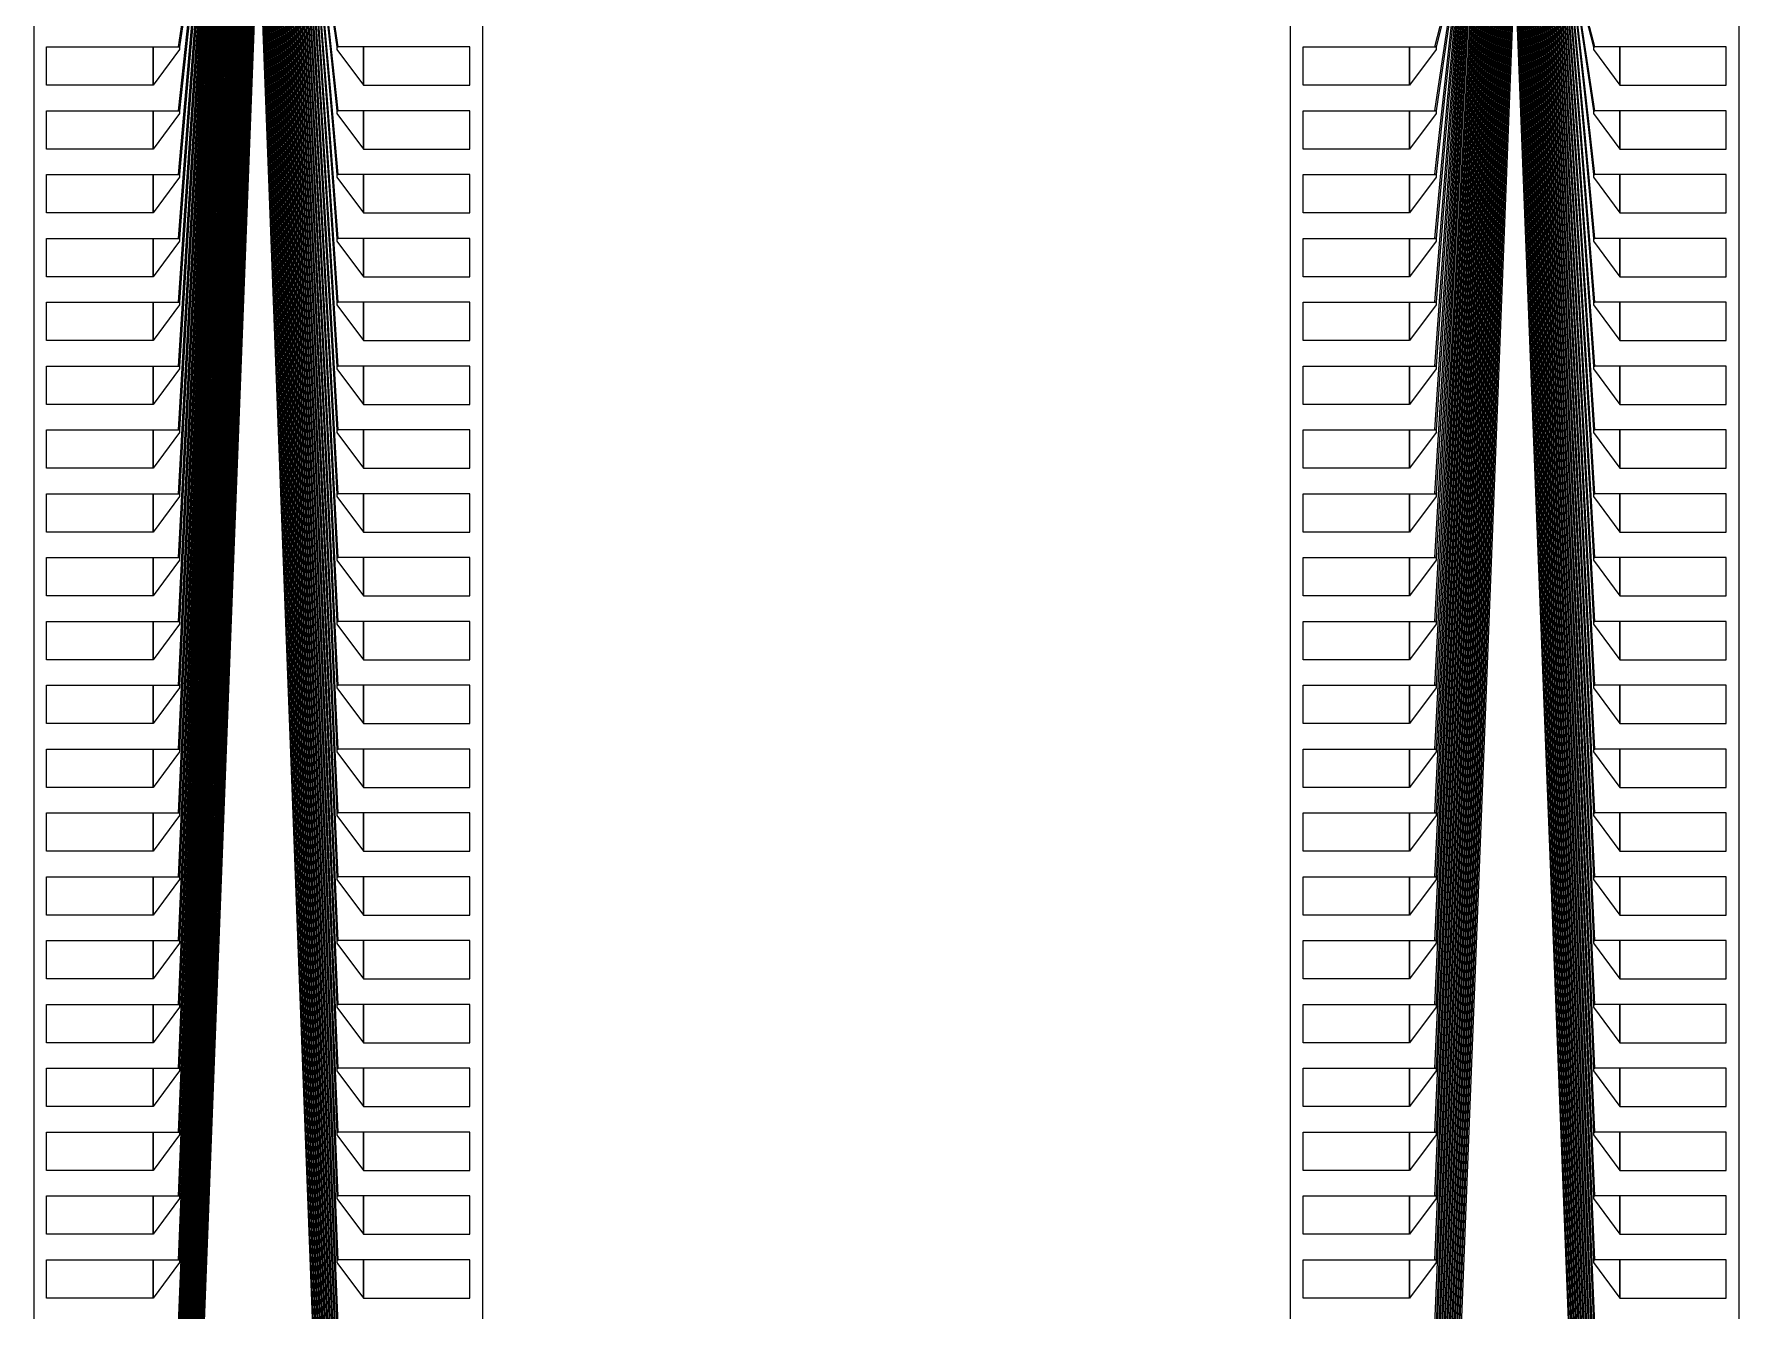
# Model space of a CAD drawing. Header units: inches. Extents: x 115980 to 170179, y 57000 to 74333.
# Drawn here: x 125014 to 127728, y 58137 to 60169 of the extents above; entities that cross this region are included whole.
import ezdxf

# ---------------------------------------------------------------- set-up
doc = ezdxf.new("R2010")
doc.units = ezdxf.units.IN
doc.header["$MEASUREMENT"] = 0
for name, color, linetype in [('metal', 221, 'Continuous'), ('nitride window', 40, 'Continuous'), ('profile', 140, 'Continuous')]:
    doc.layers.add(name, color=color, linetype=linetype)

msp = doc.modelspace()

# ---------------------------------------------------------------- linework, layer by layer
at = {"layer": 'metal'}
for points in [[(125336.8, 60340.4), (125338.4, 60340.4), (125246.1, 58117), (125244, 58117)], [(125246.1, 58218.6), (125244, 58218.6), (125333.6, 60340.4), (125335.2, 60340.4)], [(125330.4, 60340.4), (125332, 60340.4), (125246.1, 58320.2), (125244, 58320.2)], [(125246.1, 58421.8), (125244, 58421.8), (125327.2, 60340.4), (125328.8, 60340.4)], [(125246.1, 58523.4), (125244, 58523.4), (125324, 60340.4), (125325.6, 60340.4)], [(125320.8, 60340.4), (125322.4, 60340.4), (125246.1, 58625), (125244, 58625)], [(125340, 60340.4), (125341.6, 60340.4), (125246.1, 58015.4), (125244, 58015.4)], [(125343.2, 60340.4), (125344.8, 60340.4), (125246.1, 57913.8), (125244, 57913.8)], [(125368.8, 60340.4), (125370.4, 60340.4), (125246.1, 57101), (125244, 57101)], [(125365.6, 60340.4), (125367.2, 60340.4), (125246.1, 57202.6), (125244, 57202.6)], [(125346.4, 60340.4), (125348, 60340.4), (125246.1, 57812.2), (125244, 57812.2)], [(125246.1, 57710.6), (125244, 57710.6), (125349.6, 60340.4), (125351.2, 60340.4)], [(125246.1, 57609), (125244, 57609), (125352.8, 60340.4), (125354.4, 60340.4)], [(125356, 60340.4), (125357.6, 60340.4), (125246.1, 57507.4), (125244, 57507.4)], [(125246.1, 57405.8), (125244, 57405.8), (125359.2, 60340.4), (125360.8, 60340.4)], [(125362.4, 60340.4), (125364, 60340.4), (125246.1, 57304.2), (125244, 57304.2)], [(125311.2, 60340.4), (125312.8, 60340.4), (125246.1, 58929.8), (125244, 58929.8)], [(125246.1, 59031.4), (125244, 59031.4), (125308, 60340.4), (125309.6, 60340.4)], [(125304.8, 60340.4), (125306.4, 60340.4), (125246.1, 59133), (125244, 59133)], [(125246.1, 59234.6), (125244, 59234.6), (125301.6, 60340.4), (125303.2, 60340.4)], [(125246.1, 59336.3), (125244, 59336.3), (125298.4, 60340.4), (125300, 60340.4)], [(125295.2, 60340.4), (125296.8, 60340.4), (125246.1, 59437.9), (125244, 59437.9)], [(125314.4, 60340.4), (125316, 60340.4), (125246.1, 58828.2), (125244, 58828.2)], [(125317.6, 60340.4), (125319.2, 60340.4), (125246.1, 58726.6), (125244, 58726.6)], [(125292, 60340.4), (125293.6, 60340.4), (125246.1, 59539.5), (125244, 59539.5)], [(125288.8, 60340.4), (125290.4, 60340.4), (125246.1, 59641.1), (125244, 59641.1)], [(125246.1, 60149.1), (125244, 60149.1), (125272.8, 60340.4), (125274.4, 60340.4)], [(125246.1, 60047.5), (125244, 60047.5), (125276, 60340.4), (125277.6, 60340.4)], [(125279.2, 60340.4), (125280.8, 60340.4), (125246.1, 59945.9), (125244, 59945.9)], [(125246.1, 59844.3), (125244, 59844.3), (125282.4, 60340.4), (125284, 60340.4)], [(125285.6, 60340.4), (125287.2, 60340.4), (125246.1, 59742.7), (125244, 59742.7)], [(125373.6, 60340.4), (125372, 60340.4), (125496.4, 57101), (125498.5, 57101)], [(125376.8, 60340.4), (125375.2, 60340.4), (125496.4, 57202.6), (125498.5, 57202.6)], [(125380, 60340.4), (125378.4, 60340.4), (125496.4, 57304.2), (125498.5, 57304.2)], [(125496.4, 57405.8), (125498.5, 57405.8), (125383.2, 60340.4), (125381.6, 60340.4)], [(125386.4, 60340.4), (125384.8, 60340.4), (125496.4, 57507.4), (125498.5, 57507.4)], [(125496.4, 57609), (125498.5, 57609), (125389.6, 60340.4), (125388, 60340.4)], [(125496.4, 57710.6), (125498.5, 57710.6), (125392.8, 60340.4), (125391.2, 60340.4)], [(125396, 60340.4), (125394.4, 60340.4), (125496.4, 57812.2), (125498.5, 57812.2)], [(125399.2, 60340.4), (125397.6, 60340.4), (125496.4, 57913.8), (125498.5, 57913.8)], [(125402.4, 60340.4), (125400.8, 60340.4), (125496.4, 58015.4), (125498.5, 58015.4)], [(125405.6, 60340.4), (125404, 60340.4), (125496.4, 58117), (125498.5, 58117)], [(125496.4, 58218.6), (125498.5, 58218.6), (125408.8, 60340.4), (125407.2, 60340.4)], [(125412, 60340.4), (125410.4, 60340.4), (125496.4, 58320.2), (125498.5, 58320.2)], [(125496.4, 58421.8), (125498.5, 58421.8), (125415.2, 60340.4), (125413.6, 60340.4)], [(125496.4, 58523.4), (125498.5, 58523.4), (125418.4, 60340.4), (125416.8, 60340.4)], [(125421.6, 60340.4), (125420, 60340.4), (125496.4, 58625), (125498.5, 58625)], [(125424.8, 60340.4), (125423.2, 60340.4), (125496.4, 58726.6), (125498.5, 58726.6)], [(125428, 60340.4), (125426.4, 60340.4), (125496.4, 58828.2), (125498.5, 58828.2)], [(125431.2, 60340.4), (125429.6, 60340.4), (125496.4, 58929.8), (125498.5, 58929.8)], [(125496.4, 59031.4), (125498.5, 59031.4), (125434.4, 60340.4), (125432.8, 60340.4)], [(125437.6, 60340.4), (125436, 60340.4), (125496.4, 59133), (125498.5, 59133)], [(125496.4, 59234.6), (125498.5, 59234.6), (125440.8, 60340.4), (125439.2, 60340.4)], [(125496.4, 59336.3), (125498.5, 59336.3), (125444, 60340.4), (125442.4, 60340.4)], [(125447.2, 60340.4), (125445.6, 60340.4), (125496.4, 59437.9), (125498.5, 59437.9)], [(125450.4, 60340.4), (125448.8, 60340.4), (125496.4, 59539.5), (125498.5, 59539.5)], [(125453.6, 60340.4), (125452, 60340.4), (125496.4, 59641.1), (125498.5, 59641.1)], [(125456.8, 60340.4), (125455.2, 60340.4), (125496.4, 59742.7), (125498.5, 59742.7)], [(125496.4, 59844.3), (125498.5, 59844.3), (125460, 60340.4), (125458.4, 60340.4)], [(125463.2, 60340.4), (125461.6, 60340.4), (125496.4, 59945.9), (125498.5, 59945.9)], [(125496.4, 60047.5), (125498.5, 60047.5), (125466.4, 60340.4), (125464.8, 60340.4)], [(125496.4, 60149.1), (125498.5, 60149.1), (125469.6, 60340.4), (125468, 60340.4)], [(127336.8, 60260.4), (127338.4, 60260.4), (127246.1, 58117), (127244, 58117)], [(127246.1, 58218.6), (127244, 58218.6), (127333.6, 60260.4), (127335.2, 60260.4)], [(127330.4, 60260.4), (127332, 60260.4), (127246.1, 58320.2), (127244, 58320.2)], [(127246.1, 58421.8), (127244, 58421.8), (127327.2, 60260.4), (127328.8, 60260.4)], [(127246.1, 58523.4), (127244, 58523.4), (127324, 60260.4), (127325.6, 60260.4)], [(127320.8, 60260.4), (127322.4, 60260.4), (127246.1, 58625), (127244, 58625)], [(127340, 60260.4), (127341.6, 60260.4), (127246.1, 58015.4), (127244, 58015.4)], [(127343.2, 60260.4), (127344.8, 60260.4), (127246.1, 57913.8), (127244, 57913.8)], [(127368.8, 60260.4), (127370.4, 60260.4), (127246.1, 57101), (127244, 57101)], [(127365.6, 60260.4), (127367.2, 60260.4), (127246.1, 57202.6), (127244, 57202.6)], [(127346.4, 60260.4), (127348, 60260.4), (127246.1, 57812.2), (127244, 57812.2)], [(127246.1, 57710.6), (127244, 57710.6), (127349.6, 60260.4), (127351.2, 60260.4)], [(127246.1, 57609), (127244, 57609), (127352.8, 60260.4), (127354.4, 60260.4)], [(127356, 60260.4), (127357.6, 60260.4), (127246.1, 57507.4), (127244, 57507.4)], [(127246.1, 57405.8), (127244, 57405.8), (127359.2, 60260.4), (127360.8, 60260.4)], [(127362.4, 60260.4), (127364, 60260.4), (127246.1, 57304.2), (127244, 57304.2)], [(127311.2, 60260.4), (127312.8, 60260.4), (127246.1, 58929.8), (127244, 58929.8)], [(127246.1, 59031.4), (127244, 59031.4), (127308, 60260.4), (127309.6, 60260.4)], [(127304.8, 60260.4), (127306.4, 60260.4), (127246.1, 59133), (127244, 59133)], [(127246.1, 59234.6), (127244, 59234.6), (127301.6, 60260.4), (127303.2, 60260.4)], [(127246.1, 59336.3), (127244, 59336.3), (127298.4, 60260.4), (127300, 60260.4)], [(127295.2, 60260.4), (127296.8, 60260.4), (127246.1, 59437.9), (127244, 59437.9)], [(127314.4, 60260.4), (127316, 60260.4), (127246.1, 58828.2), (127244, 58828.2)], [(127317.6, 60260.4), (127319.2, 60260.4), (127246.1, 58726.6), (127244, 58726.6)], [(127292, 60260.4), (127293.6, 60260.4), (127246.1, 59539.5), (127244, 59539.5)], [(127288.8, 60260.4), (127290.4, 60260.4), (127246.1, 59641.1), (127244, 59641.1)], [(127246.1, 60149.1), (127244, 60149.1), (127272.8, 60260.4), (127274.4, 60260.4)], [(127246.1, 60047.5), (127244, 60047.5), (127276, 60260.4), (127277.6, 60260.4)], [(127279.2, 60260.4), (127280.8, 60260.4), (127246.1, 59945.9), (127244, 59945.9)], [(127246.1, 59844.3), (127244, 59844.3), (127282.4, 60260.4), (127284, 60260.4)], [(127285.6, 60260.4), (127287.2, 60260.4), (127246.1, 59742.7), (127244, 59742.7)], [(127373.6, 60260.4), (127372, 60260.4), (127496.4, 57101), (127498.5, 57101)], [(127376.8, 60260.4), (127375.2, 60260.4), (127496.4, 57202.6), (127498.5, 57202.6)], [(127380, 60260.4), (127378.4, 60260.4), (127496.4, 57304.2), (127498.5, 57304.2)], [(127496.4, 57405.8), (127498.5, 57405.8), (127383.2, 60260.4), (127381.6, 60260.4)], [(127386.4, 60260.4), (127384.8, 60260.4), (127496.4, 57507.4), (127498.5, 57507.4)], [(127496.4, 57609), (127498.5, 57609), (127389.6, 60260.4), (127388, 60260.4)], [(127496.4, 57710.6), (127498.5, 57710.6), (127392.8, 60260.4), (127391.2, 60260.4)], [(127396, 60260.4), (127394.4, 60260.4), (127496.4, 57812.2), (127498.5, 57812.2)], [(127399.2, 60260.4), (127397.6, 60260.4), (127496.4, 57913.8), (127498.5, 57913.8)], [(127402.4, 60260.4), (127400.8, 60260.4), (127496.4, 58015.4), (127498.5, 58015.4)], [(127405.6, 60260.4), (127404, 60260.4), (127496.4, 58117), (127498.5, 58117)], [(127496.4, 58218.6), (127498.5, 58218.6), (127408.8, 60260.4), (127407.2, 60260.4)], [(127412, 60260.4), (127410.4, 60260.4), (127496.4, 58320.2), (127498.5, 58320.2)], [(127496.4, 58421.8), (127498.5, 58421.8), (127415.2, 60260.4), (127413.6, 60260.4)], [(127496.4, 58523.4), (127498.5, 58523.4), (127418.4, 60260.4), (127416.8, 60260.4)], [(127421.6, 60260.4), (127420, 60260.4), (127496.4, 58625), (127498.5, 58625)], [(127424.8, 60260.4), (127423.2, 60260.4), (127496.4, 58726.6), (127498.5, 58726.6)], [(127428, 60260.4), (127426.4, 60260.4), (127496.4, 58828.2), (127498.5, 58828.2)], [(127431.2, 60260.4), (127429.6, 60260.4), (127496.4, 58929.8), (127498.5, 58929.8)], [(127496.4, 59031.4), (127498.5, 59031.4), (127434.4, 60260.4), (127432.8, 60260.4)], [(127437.6, 60260.4), (127436, 60260.4), (127496.4, 59133), (127498.5, 59133)], [(127496.4, 59234.6), (127498.5, 59234.6), (127440.8, 60260.4), (127439.2, 60260.4)], [(127496.4, 59336.3), (127498.5, 59336.3), (127444, 60260.4), (127442.4, 60260.4)], [(127447.2, 60260.4), (127445.6, 60260.4), (127496.4, 59437.9), (127498.5, 59437.9)], [(127450.4, 60260.4), (127448.8, 60260.4), (127496.4, 59539.5), (127498.5, 59539.5)], [(127453.6, 60260.4), (127452, 60260.4), (127496.4, 59641.1), (127498.5, 59641.1)], [(127456.8, 60260.4), (127455.2, 60260.4), (127496.4, 59742.7), (127498.5, 59742.7)], [(127496.4, 59844.3), (127498.5, 59844.3), (127460, 60260.4), (127458.4, 60260.4)], [(127463.2, 60260.4), (127461.6, 60260.4), (127496.4, 59945.9), (127498.5, 59945.9)], [(127496.4, 60047.5), (127498.5, 60047.5), (127466.4, 60260.4), (127464.8, 60260.4)], [(127496.4, 60149.1), (127498.5, 60149.1), (127469.6, 60260.4), (127468, 60260.4)], [(125034.4, 60149.1), (125203.7, 60149.1), (125203.7, 60088.1), (125034.4, 60088.1)], [(125203.7, 60088.1), (125203.7, 60149.1), (125246.1, 60149.1), (125246.1, 60144.8), (125203.7, 60088.1)], [(125538.7, 60088.1), (125538.7, 60149.1), (125496.4, 60149.1), (125496.4, 60144.8), (125538.7, 60088.1)], [(125708, 60149.1), (125538.7, 60149.1), (125538.7, 60088.1), (125708, 60088.1)], [(127034.4, 60149.1), (127203.7, 60149.1), (127203.7, 60088.1), (127034.4, 60088.1)], [(127203.7, 60088.1), (127203.7, 60149.1), (127246.1, 60149.1), (127246.1, 60144.8), (127203.7, 60088.1)], [(127538.7, 60088.1), (127538.7, 60149.1), (127496.4, 60149.1), (127496.4, 60144.8), (127538.7, 60088.1)], [(127708, 60149.1), (127538.7, 60149.1), (127538.7, 60088.1), (127708, 60088.1)], [(125034.4, 60047.5), (125203.7, 60047.5), (125203.7, 59986.5), (125034.4, 59986.5)], [(125203.7, 59986.5), (125203.7, 60047.5), (125246.1, 60047.5), (125246.1, 60043.2), (125203.7, 59986.5)], [(125538.7, 59986.5), (125538.7, 60047.5), (125496.4, 60047.5), (125496.4, 60043.2), (125538.7, 59986.5)], [(125708, 60047.5), (125538.7, 60047.5), (125538.7, 59986.5), (125708, 59986.5)], [(127034.4, 60047.5), (127203.7, 60047.5), (127203.7, 59986.5), (127034.4, 59986.5)], [(127203.7, 59986.5), (127203.7, 60047.5), (127246.1, 60047.5), (127246.1, 60043.2), (127203.7, 59986.5)], [(127538.7, 59986.5), (127538.7, 60047.5), (127496.4, 60047.5), (127496.4, 60043.2), (127538.7, 59986.5)], [(127708, 60047.5), (127538.7, 60047.5), (127538.7, 59986.5), (127708, 59986.5)], [(125034.4, 59945.9), (125203.7, 59945.9), (125203.7, 59884.9), (125034.4, 59884.9)], [(125203.7, 59884.9), (125203.7, 59945.9), (125246.1, 59945.9), (125246.1, 59941.6), (125203.7, 59884.9)], [(125538.7, 59884.9), (125538.7, 59945.9), (125496.4, 59945.9), (125496.4, 59941.6), (125538.7, 59884.9)], [(125708, 59945.9), (125538.7, 59945.9), (125538.7, 59884.9), (125708, 59884.9)], [(127034.4, 59945.9), (127203.7, 59945.9), (127203.7, 59884.9), (127034.4, 59884.9)], [(127203.7, 59884.9), (127203.7, 59945.9), (127246.1, 59945.9), (127246.1, 59941.6), (127203.7, 59884.9)], [(127538.7, 59884.9), (127538.7, 59945.9), (127496.4, 59945.9), (127496.4, 59941.6), (127538.7, 59884.9)], [(127708, 59945.9), (127538.7, 59945.9), (127538.7, 59884.9), (127708, 59884.9)], [(125034.4, 59844.3), (125203.7, 59844.3), (125203.7, 59783.3), (125034.4, 59783.3)], [(125203.7, 59783.3), (125203.7, 59844.3), (125246.1, 59844.3), (125246.1, 59840), (125203.7, 59783.3)], [(125538.7, 59783.3), (125538.7, 59844.3), (125496.4, 59844.3), (125496.4, 59840), (125538.7, 59783.3)], [(125708, 59844.3), (125538.7, 59844.3), (125538.7, 59783.3), (125708, 59783.3)], [(127034.4, 59844.3), (127203.7, 59844.3), (127203.7, 59783.3), (127034.4, 59783.3)], [(127203.7, 59783.3), (127203.7, 59844.3), (127246.1, 59844.3), (127246.1, 59840), (127203.7, 59783.3)], [(127538.7, 59783.3), (127538.7, 59844.3), (127496.4, 59844.3), (127496.4, 59840), (127538.7, 59783.3)], [(127708, 59844.3), (127538.7, 59844.3), (127538.7, 59783.3), (127708, 59783.3)], [(125034.4, 59742.7), (125203.7, 59742.7), (125203.7, 59681.7), (125034.4, 59681.7)], [(125203.7, 59681.7), (125203.7, 59742.7), (125246.1, 59742.7), (125246.1, 59738.4), (125203.7, 59681.7)], [(125538.7, 59681.7), (125538.7, 59742.7), (125496.4, 59742.7), (125496.4, 59738.4), (125538.7, 59681.7)], [(125708, 59742.7), (125538.7, 59742.7), (125538.7, 59681.7), (125708, 59681.7)], [(127034.4, 59742.7), (127203.7, 59742.7), (127203.7, 59681.7), (127034.4, 59681.7)], [(127203.7, 59681.7), (127203.7, 59742.7), (127246.1, 59742.7), (127246.1, 59738.4), (127203.7, 59681.7)], [(127538.7, 59681.7), (127538.7, 59742.7), (127496.4, 59742.7), (127496.4, 59738.4), (127538.7, 59681.7)], [(127708, 59742.7), (127538.7, 59742.7), (127538.7, 59681.7), (127708, 59681.7)], [(125034.4, 59641.1), (125203.7, 59641.1), (125203.7, 59580.1), (125034.4, 59580.1)], [(125203.7, 59580.1), (125203.7, 59641.1), (125246.1, 59641.1), (125246.1, 59636.8), (125203.7, 59580.1)], [(125538.7, 59580.1), (125538.7, 59641.1), (125496.4, 59641.1), (125496.4, 59636.8), (125538.7, 59580.1)], [(125708, 59641.1), (125538.7, 59641.1), (125538.7, 59580.1), (125708, 59580.1)], [(127034.4, 59641.1), (127203.7, 59641.1), (127203.7, 59580.1), (127034.4, 59580.1)], [(127203.7, 59580.1), (127203.7, 59641.1), (127246.1, 59641.1), (127246.1, 59636.8), (127203.7, 59580.1)], [(127538.7, 59580.1), (127538.7, 59641.1), (127496.4, 59641.1), (127496.4, 59636.8), (127538.7, 59580.1)], [(127708, 59641.1), (127538.7, 59641.1), (127538.7, 59580.1), (127708, 59580.1)], [(125034.4, 59539.5), (125203.7, 59539.5), (125203.7, 59478.5), (125034.4, 59478.5)], [(125203.7, 59478.5), (125203.7, 59539.5), (125246.1, 59539.5), (125246.1, 59535.2), (125203.7, 59478.5)], [(125538.7, 59478.5), (125538.7, 59539.5), (125496.4, 59539.5), (125496.4, 59535.2), (125538.7, 59478.5)], [(125708, 59539.5), (125538.7, 59539.5), (125538.7, 59478.5), (125708, 59478.5)], [(127034.4, 59539.5), (127203.7, 59539.5), (127203.7, 59478.5), (127034.4, 59478.5)], [(127203.7, 59478.5), (127203.7, 59539.5), (127246.1, 59539.5), (127246.1, 59535.2), (127203.7, 59478.5)], [(127538.7, 59478.5), (127538.7, 59539.5), (127496.4, 59539.5), (127496.4, 59535.2), (127538.7, 59478.5)], [(127708, 59539.5), (127538.7, 59539.5), (127538.7, 59478.5), (127708, 59478.5)], [(125034.4, 59437.9), (125203.7, 59437.9), (125203.7, 59376.9), (125034.4, 59376.9)], [(125203.7, 59376.9), (125203.7, 59437.9), (125246.1, 59437.9), (125246.1, 59433.6), (125203.7, 59376.9)], [(125538.7, 59376.9), (125538.7, 59437.9), (125496.4, 59437.9), (125496.4, 59433.6), (125538.7, 59376.9)], [(125708, 59437.9), (125538.7, 59437.9), (125538.7, 59376.9), (125708, 59376.9)], [(127034.4, 59437.9), (127203.7, 59437.9), (127203.7, 59376.9), (127034.4, 59376.9)], [(127203.7, 59376.9), (127203.7, 59437.9), (127246.1, 59437.9), (127246.1, 59433.6), (127203.7, 59376.9)], [(127538.7, 59376.9), (127538.7, 59437.9), (127496.4, 59437.9), (127496.4, 59433.6), (127538.7, 59376.9)], [(127708, 59437.9), (127538.7, 59437.9), (127538.7, 59376.9), (127708, 59376.9)], [(125034.4, 59336.3), (125203.7, 59336.3), (125203.7, 59275.3), (125034.4, 59275.3)], [(125203.7, 59275.3), (125203.7, 59336.3), (125246.1, 59336.3), (125246.1, 59332), (125203.7, 59275.3)], [(125538.7, 59275.3), (125538.7, 59336.3), (125496.4, 59336.3), (125496.4, 59332), (125538.7, 59275.3)], [(125708, 59336.3), (125538.7, 59336.3), (125538.7, 59275.3), (125708, 59275.3)], [(127034.4, 59336.3), (127203.7, 59336.3), (127203.7, 59275.3), (127034.4, 59275.3)], [(127203.7, 59275.3), (127203.7, 59336.3), (127246.1, 59336.3), (127246.1, 59332), (127203.7, 59275.3)], [(127538.7, 59275.3), (127538.7, 59336.3), (127496.4, 59336.3), (127496.4, 59332), (127538.7, 59275.3)], [(127708, 59336.3), (127538.7, 59336.3), (127538.7, 59275.3), (127708, 59275.3)], [(125034.4, 59234.6), (125203.7, 59234.6), (125203.7, 59173.7), (125034.4, 59173.7)], [(125203.7, 59173.7), (125203.7, 59234.6), (125246.1, 59234.6), (125246.1, 59230.4), (125203.7, 59173.7)], [(125538.7, 59173.7), (125538.7, 59234.6), (125496.4, 59234.6), (125496.4, 59230.4), (125538.7, 59173.7)], [(125708, 59234.6), (125538.7, 59234.6), (125538.7, 59173.7), (125708, 59173.7)], [(127034.4, 59234.6), (127203.7, 59234.6), (127203.7, 59173.7), (127034.4, 59173.7)], [(127203.7, 59173.7), (127203.7, 59234.6), (127246.1, 59234.6), (127246.1, 59230.4), (127203.7, 59173.7)], [(127538.7, 59173.7), (127538.7, 59234.6), (127496.4, 59234.6), (127496.4, 59230.4), (127538.7, 59173.7)], [(127708, 59234.6), (127538.7, 59234.6), (127538.7, 59173.7), (127708, 59173.7)], [(125034.4, 59133), (125203.7, 59133), (125203.7, 59072.1), (125034.4, 59072.1)], [(125203.7, 59072.1), (125203.7, 59133), (125246.1, 59133), (125246.1, 59128.8), (125203.7, 59072.1)], [(125538.7, 59072.1), (125538.7, 59133), (125496.4, 59133), (125496.4, 59128.8), (125538.7, 59072.1)], [(125708, 59133), (125538.7, 59133), (125538.7, 59072.1), (125708, 59072.1)], [(127034.4, 59133), (127203.7, 59133), (127203.7, 59072.1), (127034.4, 59072.1)], [(127203.7, 59072.1), (127203.7, 59133), (127246.1, 59133), (127246.1, 59128.8), (127203.7, 59072.1)], [(127538.7, 59072.1), (127538.7, 59133), (127496.4, 59133), (127496.4, 59128.8), (127538.7, 59072.1)], [(127708, 59133), (127538.7, 59133), (127538.7, 59072.1), (127708, 59072.1)], [(125034.4, 59031.4), (125203.7, 59031.4), (125203.7, 58970.5), (125034.4, 58970.5)], [(125203.7, 58970.5), (125203.7, 59031.4), (125246.1, 59031.4), (125246.1, 59027.2), (125203.7, 58970.5)], [(125538.7, 58970.5), (125538.7, 59031.4), (125496.4, 59031.4), (125496.4, 59027.2), (125538.7, 58970.5)], [(125708, 59031.4), (125538.7, 59031.4), (125538.7, 58970.5), (125708, 58970.5)], [(127034.4, 59031.4), (127203.7, 59031.4), (127203.7, 58970.5), (127034.4, 58970.5)], [(127203.7, 58970.5), (127203.7, 59031.4), (127246.1, 59031.4), (127246.1, 59027.2), (127203.7, 58970.5)], [(127538.7, 58970.5), (127538.7, 59031.4), (127496.4, 59031.4), (127496.4, 59027.2), (127538.7, 58970.5)], [(127708, 59031.4), (127538.7, 59031.4), (127538.7, 58970.5), (127708, 58970.5)], [(125034.4, 58929.8), (125203.7, 58929.8), (125203.7, 58868.9), (125034.4, 58868.9)], [(125203.7, 58868.9), (125203.7, 58929.8), (125246.1, 58929.8), (125246.1, 58925.6), (125203.7, 58868.9)], [(125538.7, 58868.9), (125538.7, 58929.8), (125496.4, 58929.8), (125496.4, 58925.6), (125538.7, 58868.9)], [(125708, 58929.8), (125538.7, 58929.8), (125538.7, 58868.9), (125708, 58868.9)], [(127034.4, 58929.8), (127203.7, 58929.8), (127203.7, 58868.9), (127034.4, 58868.9)], [(127203.7, 58868.9), (127203.7, 58929.8), (127246.1, 58929.8), (127246.1, 58925.6), (127203.7, 58868.9)], [(127538.7, 58868.9), (127538.7, 58929.8), (127496.4, 58929.8), (127496.4, 58925.6), (127538.7, 58868.9)], [(127708, 58929.8), (127538.7, 58929.8), (127538.7, 58868.9), (127708, 58868.9)], [(125034.4, 58828.2), (125203.7, 58828.2), (125203.7, 58767.3), (125034.4, 58767.3)], [(125203.7, 58767.3), (125203.7, 58828.2), (125246.1, 58828.2), (125246.1, 58824), (125203.7, 58767.3)], [(125538.7, 58767.3), (125538.7, 58828.2), (125496.4, 58828.2), (125496.4, 58824), (125538.7, 58767.3)], [(125708, 58828.2), (125538.7, 58828.2), (125538.7, 58767.3), (125708, 58767.3)], [(127034.4, 58828.2), (127203.7, 58828.2), (127203.7, 58767.3), (127034.4, 58767.3)], [(127203.7, 58767.3), (127203.7, 58828.2), (127246.1, 58828.2), (127246.1, 58824), (127203.7, 58767.3)], [(127538.7, 58767.3), (127538.7, 58828.2), (127496.4, 58828.2), (127496.4, 58824), (127538.7, 58767.3)], [(127708, 58828.2), (127538.7, 58828.2), (127538.7, 58767.3), (127708, 58767.3)], [(125034.4, 58726.6), (125203.7, 58726.6), (125203.7, 58665.7), (125034.4, 58665.7)], [(125203.7, 58665.7), (125203.7, 58726.6), (125246.1, 58726.6), (125246.1, 58722.4), (125203.7, 58665.7)], [(125538.7, 58665.7), (125538.7, 58726.6), (125496.4, 58726.6), (125496.4, 58722.4), (125538.7, 58665.7)], [(125708, 58726.6), (125538.7, 58726.6), (125538.7, 58665.7), (125708, 58665.7)], [(127034.4, 58726.6), (127203.7, 58726.6), (127203.7, 58665.7), (127034.4, 58665.7)], [(127203.7, 58665.7), (127203.7, 58726.6), (127246.1, 58726.6), (127246.1, 58722.4), (127203.7, 58665.7)], [(127538.7, 58665.7), (127538.7, 58726.6), (127496.4, 58726.6), (127496.4, 58722.4), (127538.7, 58665.7)], [(127708, 58726.6), (127538.7, 58726.6), (127538.7, 58665.7), (127708, 58665.7)], [(125034.4, 58625), (125203.7, 58625), (125203.7, 58564.1), (125034.4, 58564.1)], [(125203.7, 58564.1), (125203.7, 58625), (125246.1, 58625), (125246.1, 58620.8), (125203.7, 58564.1)], [(125538.7, 58564.1), (125538.7, 58625), (125496.4, 58625), (125496.4, 58620.8), (125538.7, 58564.1)], [(125708, 58625), (125538.7, 58625), (125538.7, 58564.1), (125708, 58564.1)], [(127034.4, 58625), (127203.7, 58625), (127203.7, 58564.1), (127034.4, 58564.1)], [(127203.7, 58564.1), (127203.7, 58625), (127246.1, 58625), (127246.1, 58620.8), (127203.7, 58564.1)], [(127538.7, 58564.1), (127538.7, 58625), (127496.4, 58625), (127496.4, 58620.8), (127538.7, 58564.1)], [(127708, 58625), (127538.7, 58625), (127538.7, 58564.1), (127708, 58564.1)], [(125034.4, 58523.4), (125203.7, 58523.4), (125203.7, 58462.5), (125034.4, 58462.5)], [(125203.7, 58462.5), (125203.7, 58523.4), (125246.1, 58523.4), (125246.1, 58519.2), (125203.7, 58462.5)], [(125538.7, 58462.5), (125538.7, 58523.4), (125496.4, 58523.4), (125496.4, 58519.2), (125538.7, 58462.5)], [(125708, 58523.4), (125538.7, 58523.4), (125538.7, 58462.5), (125708, 58462.5)], [(127034.4, 58523.4), (127203.7, 58523.4), (127203.7, 58462.5), (127034.4, 58462.5)], [(127203.7, 58462.5), (127203.7, 58523.4), (127246.1, 58523.4), (127246.1, 58519.2), (127203.7, 58462.5)], [(127538.7, 58462.5), (127538.7, 58523.4), (127496.4, 58523.4), (127496.4, 58519.2), (127538.7, 58462.5)], [(127708, 58523.4), (127538.7, 58523.4), (127538.7, 58462.5), (127708, 58462.5)], [(125034.4, 58421.8), (125203.7, 58421.8), (125203.7, 58360.9), (125034.4, 58360.9)], [(125203.7, 58360.9), (125203.7, 58421.8), (125246.1, 58421.8), (125246.1, 58417.6), (125203.7, 58360.9)], [(125538.7, 58360.9), (125538.7, 58421.8), (125496.4, 58421.8), (125496.4, 58417.6), (125538.7, 58360.9)], [(125708, 58421.8), (125538.7, 58421.8), (125538.7, 58360.9), (125708, 58360.9)], [(127034.4, 58421.8), (127203.7, 58421.8), (127203.7, 58360.9), (127034.4, 58360.9)], [(127203.7, 58360.9), (127203.7, 58421.8), (127246.1, 58421.8), (127246.1, 58417.6), (127203.7, 58360.9)], [(127538.7, 58360.9), (127538.7, 58421.8), (127496.4, 58421.8), (127496.4, 58417.6), (127538.7, 58360.9)], [(127708, 58421.8), (127538.7, 58421.8), (127538.7, 58360.9), (127708, 58360.9)], [(125034.4, 58320.2), (125203.7, 58320.2), (125203.7, 58259.2), (125034.4, 58259.2)], [(125203.7, 58259.2), (125203.7, 58320.2), (125246.1, 58320.2), (125246.1, 58316), (125203.7, 58259.2)], [(125538.7, 58259.2), (125538.7, 58320.2), (125496.4, 58320.2), (125496.4, 58316), (125538.7, 58259.2)], [(125708, 58320.2), (125538.7, 58320.2), (125538.7, 58259.2), (125708, 58259.2)], [(127034.4, 58320.2), (127203.7, 58320.2), (127203.7, 58259.2), (127034.4, 58259.2)], [(127203.7, 58259.2), (127203.7, 58320.2), (127246.1, 58320.2), (127246.1, 58316), (127203.7, 58259.2)], [(127538.7, 58259.2), (127538.7, 58320.2), (127496.4, 58320.2), (127496.4, 58316), (127538.7, 58259.2)], [(127708, 58320.2), (127538.7, 58320.2), (127538.7, 58259.2), (127708, 58259.2)], [(125034.4, 58218.6), (125203.7, 58218.6), (125203.7, 58157.6), (125034.4, 58157.6)], [(125203.7, 58157.6), (125203.7, 58218.6), (125246.1, 58218.6), (125246.1, 58214.4), (125203.7, 58157.6)], [(125538.7, 58157.6), (125538.7, 58218.6), (125496.4, 58218.6), (125496.4, 58214.4), (125538.7, 58157.6)], [(125708, 58218.6), (125538.7, 58218.6), (125538.7, 58157.6), (125708, 58157.6)], [(127034.4, 58218.6), (127203.7, 58218.6), (127203.7, 58157.6), (127034.4, 58157.6)], [(127203.7, 58157.6), (127203.7, 58218.6), (127246.1, 58218.6), (127246.1, 58214.4), (127203.7, 58157.6)], [(127538.7, 58157.6), (127538.7, 58218.6), (127496.4, 58218.6), (127496.4, 58214.4), (127538.7, 58157.6)], [(127708, 58218.6), (127538.7, 58218.6), (127538.7, 58157.6), (127708, 58157.6)]]:
    msp.add_lwpolyline(points, close=True, dxfattribs=at)
at = {"layer": 'nitride window'}
for points in [[(125034.4, 60149.1), (125203.7, 60149.1), (125203.7, 60088.1), (125034.4, 60088.1)], [(125708, 60149.1), (125538.7, 60149.1), (125538.7, 60088.1), (125708, 60088.1)], [(127034.4, 60149.1), (127203.7, 60149.1), (127203.7, 60088.1), (127034.4, 60088.1)], [(127708, 60149.1), (127538.7, 60149.1), (127538.7, 60088.1), (127708, 60088.1)], [(125034.4, 60047.5), (125203.7, 60047.5), (125203.7, 59986.5), (125034.4, 59986.5)], [(125708, 60047.5), (125538.7, 60047.5), (125538.7, 59986.5), (125708, 59986.5)], [(127034.4, 60047.5), (127203.7, 60047.5), (127203.7, 59986.5), (127034.4, 59986.5)], [(127708, 60047.5), (127538.7, 60047.5), (127538.7, 59986.5), (127708, 59986.5)], [(125034.4, 59945.9), (125203.7, 59945.9), (125203.7, 59884.9), (125034.4, 59884.9)], [(125708, 59945.9), (125538.7, 59945.9), (125538.7, 59884.9), (125708, 59884.9)], [(127034.4, 59945.9), (127203.7, 59945.9), (127203.7, 59884.9), (127034.4, 59884.9)], [(127708, 59945.9), (127538.7, 59945.9), (127538.7, 59884.9), (127708, 59884.9)], [(125034.4, 59844.3), (125203.7, 59844.3), (125203.7, 59783.3), (125034.4, 59783.3)], [(125708, 59844.3), (125538.7, 59844.3), (125538.7, 59783.3), (125708, 59783.3)], [(127034.4, 59844.3), (127203.7, 59844.3), (127203.7, 59783.3), (127034.4, 59783.3)], [(127708, 59844.3), (127538.7, 59844.3), (127538.7, 59783.3), (127708, 59783.3)], [(125034.4, 59742.7), (125203.7, 59742.7), (125203.7, 59681.7), (125034.4, 59681.7)], [(125708, 59742.7), (125538.7, 59742.7), (125538.7, 59681.7), (125708, 59681.7)], [(127034.4, 59742.7), (127203.7, 59742.7), (127203.7, 59681.7), (127034.4, 59681.7)], [(127708, 59742.7), (127538.7, 59742.7), (127538.7, 59681.7), (127708, 59681.7)], [(125034.4, 59641.1), (125203.7, 59641.1), (125203.7, 59580.1), (125034.4, 59580.1)], [(125708, 59641.1), (125538.7, 59641.1), (125538.7, 59580.1), (125708, 59580.1)], [(127034.4, 59641.1), (127203.7, 59641.1), (127203.7, 59580.1), (127034.4, 59580.1)], [(127708, 59641.1), (127538.7, 59641.1), (127538.7, 59580.1), (127708, 59580.1)], [(125034.4, 59539.5), (125203.7, 59539.5), (125203.7, 59478.5), (125034.4, 59478.5)], [(125708, 59539.5), (125538.7, 59539.5), (125538.7, 59478.5), (125708, 59478.5)], [(127034.4, 59539.5), (127203.7, 59539.5), (127203.7, 59478.5), (127034.4, 59478.5)], [(127708, 59539.5), (127538.7, 59539.5), (127538.7, 59478.5), (127708, 59478.5)], [(125034.4, 59437.9), (125203.7, 59437.9), (125203.7, 59376.9), (125034.4, 59376.9)], [(125708, 59437.9), (125538.7, 59437.9), (125538.7, 59376.9), (125708, 59376.9)], [(127034.4, 59437.9), (127203.7, 59437.9), (127203.7, 59376.9), (127034.4, 59376.9)], [(127708, 59437.9), (127538.7, 59437.9), (127538.7, 59376.9), (127708, 59376.9)], [(125034.4, 59336.3), (125203.7, 59336.3), (125203.7, 59275.3), (125034.4, 59275.3)], [(125708, 59336.3), (125538.7, 59336.3), (125538.7, 59275.3), (125708, 59275.3)], [(127034.4, 59336.3), (127203.7, 59336.3), (127203.7, 59275.3), (127034.4, 59275.3)], [(127708, 59336.3), (127538.7, 59336.3), (127538.7, 59275.3), (127708, 59275.3)], [(125034.4, 59234.6), (125203.7, 59234.6), (125203.7, 59173.7), (125034.4, 59173.7)], [(125708, 59234.6), (125538.7, 59234.6), (125538.7, 59173.7), (125708, 59173.7)], [(127034.4, 59234.6), (127203.7, 59234.6), (127203.7, 59173.7), (127034.4, 59173.7)], [(127708, 59234.6), (127538.7, 59234.6), (127538.7, 59173.7), (127708, 59173.7)], [(125034.4, 59133), (125203.7, 59133), (125203.7, 59072.1), (125034.4, 59072.1)], [(125708, 59133), (125538.7, 59133), (125538.7, 59072.1), (125708, 59072.1)], [(127034.4, 59133), (127203.7, 59133), (127203.7, 59072.1), (127034.4, 59072.1)], [(127708, 59133), (127538.7, 59133), (127538.7, 59072.1), (127708, 59072.1)], [(125034.4, 59031.4), (125203.7, 59031.4), (125203.7, 58970.5), (125034.4, 58970.5)], [(125708, 59031.4), (125538.7, 59031.4), (125538.7, 58970.5), (125708, 58970.5)], [(127034.4, 59031.4), (127203.7, 59031.4), (127203.7, 58970.5), (127034.4, 58970.5)], [(127708, 59031.4), (127538.7, 59031.4), (127538.7, 58970.5), (127708, 58970.5)], [(125034.4, 58929.8), (125203.7, 58929.8), (125203.7, 58868.9), (125034.4, 58868.9)], [(125708, 58929.8), (125538.7, 58929.8), (125538.7, 58868.9), (125708, 58868.9)], [(127034.4, 58929.8), (127203.7, 58929.8), (127203.7, 58868.9), (127034.4, 58868.9)], [(127708, 58929.8), (127538.7, 58929.8), (127538.7, 58868.9), (127708, 58868.9)], [(125034.4, 58828.2), (125203.7, 58828.2), (125203.7, 58767.3), (125034.4, 58767.3)], [(125708, 58828.2), (125538.7, 58828.2), (125538.7, 58767.3), (125708, 58767.3)], [(127034.4, 58828.2), (127203.7, 58828.2), (127203.7, 58767.3), (127034.4, 58767.3)], [(127708, 58828.2), (127538.7, 58828.2), (127538.7, 58767.3), (127708, 58767.3)], [(125034.4, 58726.6), (125203.7, 58726.6), (125203.7, 58665.7), (125034.4, 58665.7)], [(125708, 58726.6), (125538.7, 58726.6), (125538.7, 58665.7), (125708, 58665.7)], [(127034.4, 58726.6), (127203.7, 58726.6), (127203.7, 58665.7), (127034.4, 58665.7)], [(127708, 58726.6), (127538.7, 58726.6), (127538.7, 58665.7), (127708, 58665.7)], [(125034.4, 58625), (125203.7, 58625), (125203.7, 58564.1), (125034.4, 58564.1)], [(125708, 58625), (125538.7, 58625), (125538.7, 58564.1), (125708, 58564.1)], [(127034.4, 58625), (127203.7, 58625), (127203.7, 58564.1), (127034.4, 58564.1)], [(127708, 58625), (127538.7, 58625), (127538.7, 58564.1), (127708, 58564.1)], [(125034.4, 58523.4), (125203.7, 58523.4), (125203.7, 58462.5), (125034.4, 58462.5)], [(125708, 58523.4), (125538.7, 58523.4), (125538.7, 58462.5), (125708, 58462.5)], [(127034.4, 58523.4), (127203.7, 58523.4), (127203.7, 58462.5), (127034.4, 58462.5)], [(127708, 58523.4), (127538.7, 58523.4), (127538.7, 58462.5), (127708, 58462.5)], [(125034.4, 58421.8), (125203.7, 58421.8), (125203.7, 58360.9), (125034.4, 58360.9)], [(125708, 58421.8), (125538.7, 58421.8), (125538.7, 58360.9), (125708, 58360.9)], [(127034.4, 58421.8), (127203.7, 58421.8), (127203.7, 58360.9), (127034.4, 58360.9)], [(127708, 58421.8), (127538.7, 58421.8), (127538.7, 58360.9), (127708, 58360.9)], [(125034.4, 58320.2), (125203.7, 58320.2), (125203.7, 58259.2), (125034.4, 58259.2)], [(125708, 58320.2), (125538.7, 58320.2), (125538.7, 58259.2), (125708, 58259.2)], [(127034.4, 58320.2), (127203.7, 58320.2), (127203.7, 58259.2), (127034.4, 58259.2)], [(127708, 58320.2), (127538.7, 58320.2), (127538.7, 58259.2), (127708, 58259.2)], [(125034.4, 58218.6), (125203.7, 58218.6), (125203.7, 58157.6), (125034.4, 58157.6)], [(125708, 58218.6), (125538.7, 58218.6), (125538.7, 58157.6), (125708, 58157.6)], [(127034.4, 58218.6), (127203.7, 58218.6), (127203.7, 58157.6), (127034.4, 58157.6)], [(127708, 58218.6), (127538.7, 58218.6), (127538.7, 58157.6), (127708, 58157.6)]]:
    msp.add_lwpolyline(points, close=True, dxfattribs=at)
at = {"layer": 'profile'}
for points in [[(126826.2, 60930.7), (127708, 60930.7), (127728, 60910.7), (127728, 57040), (127708, 57020), (127034.4, 57020), (127014.4, 57040), (127014.4, 60566.6), (126826.2, 60822.2)], [(125014.4, 60490.7), (125034.4, 60510.7), (125708, 60510.7), (125728, 60490.7), (125728, 57040), (125708, 57020), (125034.4, 57020), (125014.4, 57040)]]:
    msp.add_lwpolyline(points, close=True, dxfattribs=at)

doc.saveas('drawing.dxf')
